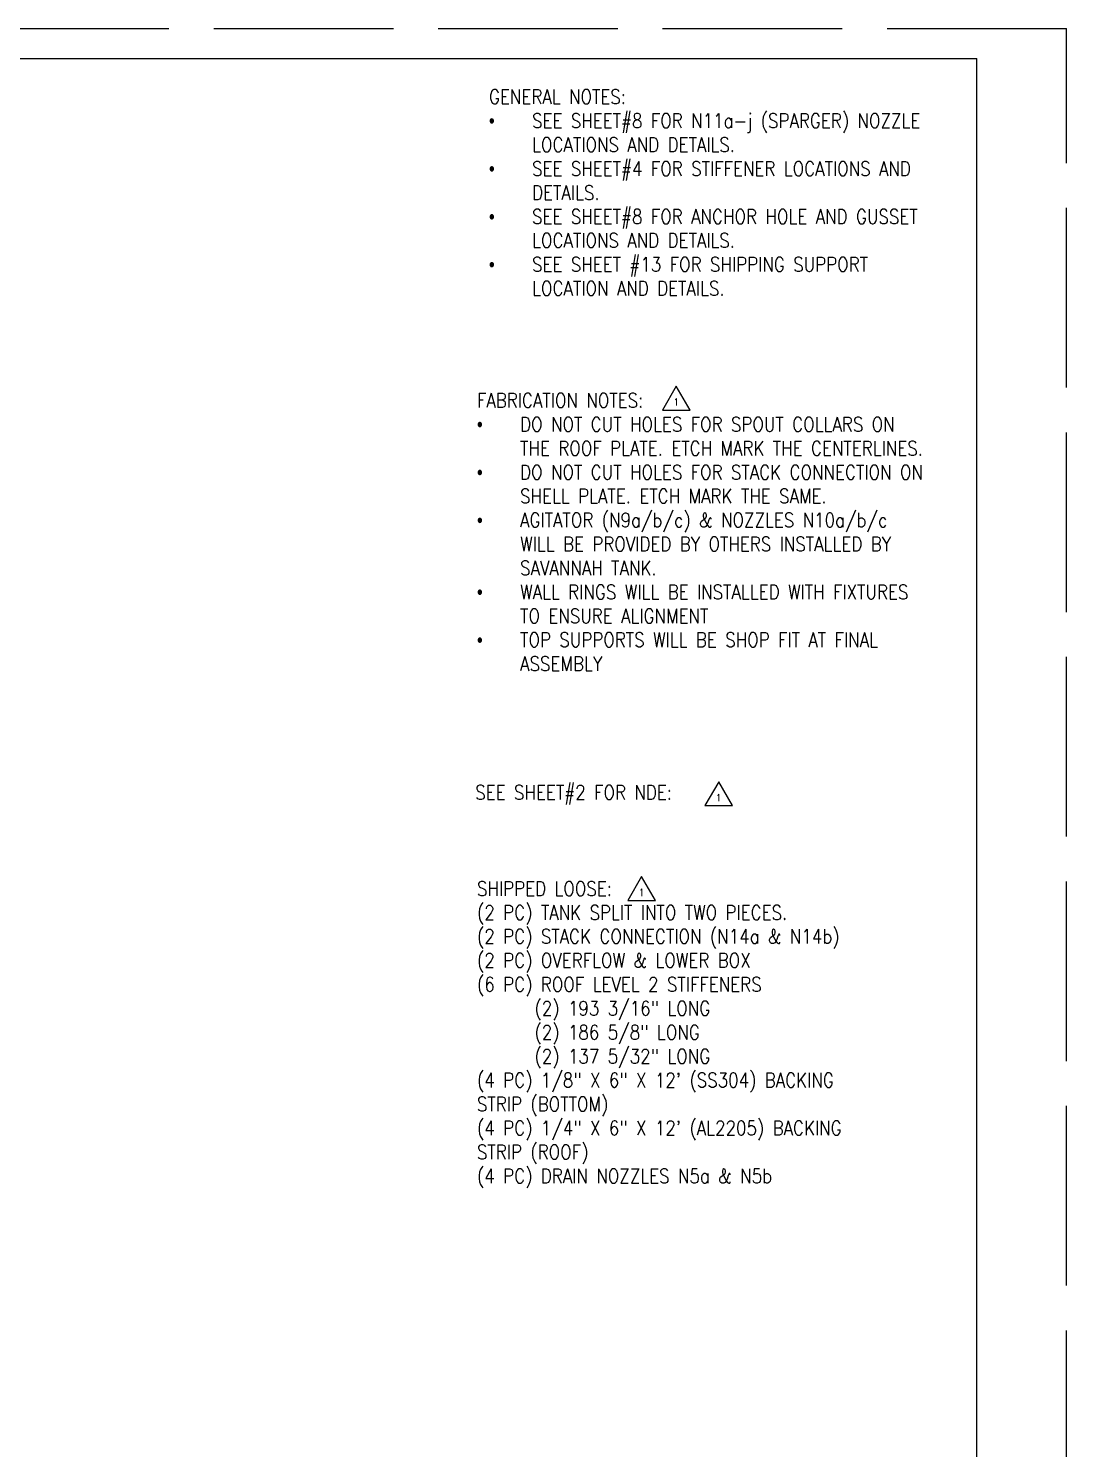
# Model space of a CAD drawing. Extents: x -1889 to 1438, y -977 to 1122.
# Drawn here: x 700 to 1116, y 331 to 900 of the extents above; entities that cross this region are included whole.
import ezdxf
from ezdxf.enums import TextEntityAlignment as Align

# ---------------------------------------------------------------- set-up
doc = ezdxf.new("R2010")
doc.units = 0
doc.header["$LTSCALE"] = 12
doc.header["$MEASUREMENT"] = 0
doc.linetypes.add('AM_ISO02W050', pattern=[7.5, 6, -1.5])
doc.layers.get('0').update_dxf_attribs({"linetype": 'CONTINUOUS'})
doc.layers.get('Defpoints').update_dxf_attribs({"linetype": 'CONTINUOUS'})
doc.layers.add('TEXT', color=4, linetype='CONTINUOUS')
doc.styles.add('ROMANS', font='ROMANS.shx', dxfattribs={"width": 0.85, "height": 5.76})

msp = doc.modelspace()

# ---------------------------------------------------------------- linework, layer by layer
for p in [(-24, 888), (1080, 72)]:
    msp.add_line(p, (1080, 888))
at = {"layer": 'Defpoints', "linetype": 'AM_ISO02W050'}
for p in [(-36, 900), (1116, 36)]:
    msp.add_line(p, (1116, 900), dxfattribs=at)
at = {"layer": 'TEXT'}
for p, q in [((959.46449, 756.58645), (953.92193, 746.98645)), ((965.00705, 746.98645), (959.46449, 756.58645)), ((953.92193, 746.98645), (965.00705, 746.98645)), ((976.47727, 597.97839), (970.93471, 588.37839)), ((982.01983, 588.37839), (976.47727, 597.97839)), ((970.93471, 588.37839), (982.01983, 588.37839)), ((945.54843, 559.97929), (940.00587, 550.37929)), ((951.09099, 550.37929), (945.54843, 559.97929)), ((940.00587, 550.37929), (951.09099, 550.37929))]:
    msp.add_line(p, q, dxfattribs=at)

# ---------------------------------------------------------------- texts
at = {"layer": 'TEXT', "style": 'ROMANS', "width": 0.85}
for p in [(959.46449, 750.18645), (976.47727, 591.57839), (945.54843, 553.57929)]:
    msp.add_text('1', height=2.88, dxfattribs=at).set_placement(p, align=Align.MIDDLE_CENTER)
at = {"layer": 'TEXT', "char_height": 5.76, "width": 180.0993788, "attachment_point": 2, "style": 'ROMANS'}
for s, insert in [('\\pxql;GENERAL NOTES:\\P\\pi-3,l3,t3;{\\fSymbol|b0|i0|c2|p18;·^I}SEE SHEET#8 FOR N11a-j (SPARGER) NOZZLE LOCATIONS AND DETAILS.\\P{\\fSymbol|b0|i0|c2|p18;·^I}SEE SHEET#4 FOR STIFFENER LOCATIONS AND DETAILS.\\P{\\fSymbol|b0|i0|c2|p18;·^I}SEE SHEET#8 FOR ANCHOR HOLE AND GUSSET LOCATIONS AND DETAILS.\\P{\\fSymbol|b0|i0|c2|p18;·^I}SEE SHEET #13 FOR SHIPPING SUPPORT LOCATION AND DETAILS.', (974.40321, 875.47234)), ('\\pxql;FABRICATION NOTES:\\P\\pi-3,l3,t3;{\\fSymbol|b0|i0|c2|p18;·^I}DO NOT CUT HOLES FOR SPOUT COLLARS ON THE ROOF PLATE. ETCH MARK THE CENTERLINES.\\P{\\fSymbol|b0|i0|c2|p18;·^I}DO NOT CUT HOLES FOR STACK CONNECTION ON SHELL PLATE. ETCH MARK THE SAME.\\P{\\fSymbol|b0|i0|c2|p18;·^I}AGITATOR (N9a/b/c) & NOZZLES N10a/b/c WILL BE PROVIDED BY OTHERS INSTALLED BY SAVANNAH TANK.\\P{\\fSymbol|b0|i0|c2|p18;·^I}WALL RINGS WILL BE INSTALLED WITH FIXTURES TO ENSURE ALIGNMENT\\P{\\fSymbol|b0|i0|c2|p18;·^I}TOP SUPPORTS WILL BE SHOP FIT AT FINAL ASSEMBLY', (969.6, 753.76304)), ('\\pxql;SEE SHEET#2 FOR NDE:', (968.89884, 596.56166)), ('\\pxql;SHIPPED LOOSE:\\P(2 PC) TANK SPLIT INTO TWO PIECES.\\P(2 PC) STACK CONNECTION (N14a & N14b)\\P(2 PC) OVERFLOW & LOWER BOX\\P(6 PC) ROOF LEVEL 2 STIFFENERS\\P^I(2) 193 3/16" LONG\\P^I(2) 186 5/8" LONG\\P^I(2) 137 5/32" LONG\\P(4 PC) 1/8" X 6" X 12\' (SS304) BACKING ^I STRIP (BOTTOM)\\P(4 PC) 1/4" X 6" X 12\' (AL2205) BACKING ^I STRIP (ROOF)\\P(4 PC) DRAIN NOZZLES N5a & N5b', (969.6, 558.02104))]:
    msp.add_mtext(s, dxfattribs=dict(at, insert=insert))

doc.saveas('drawing.dxf')
